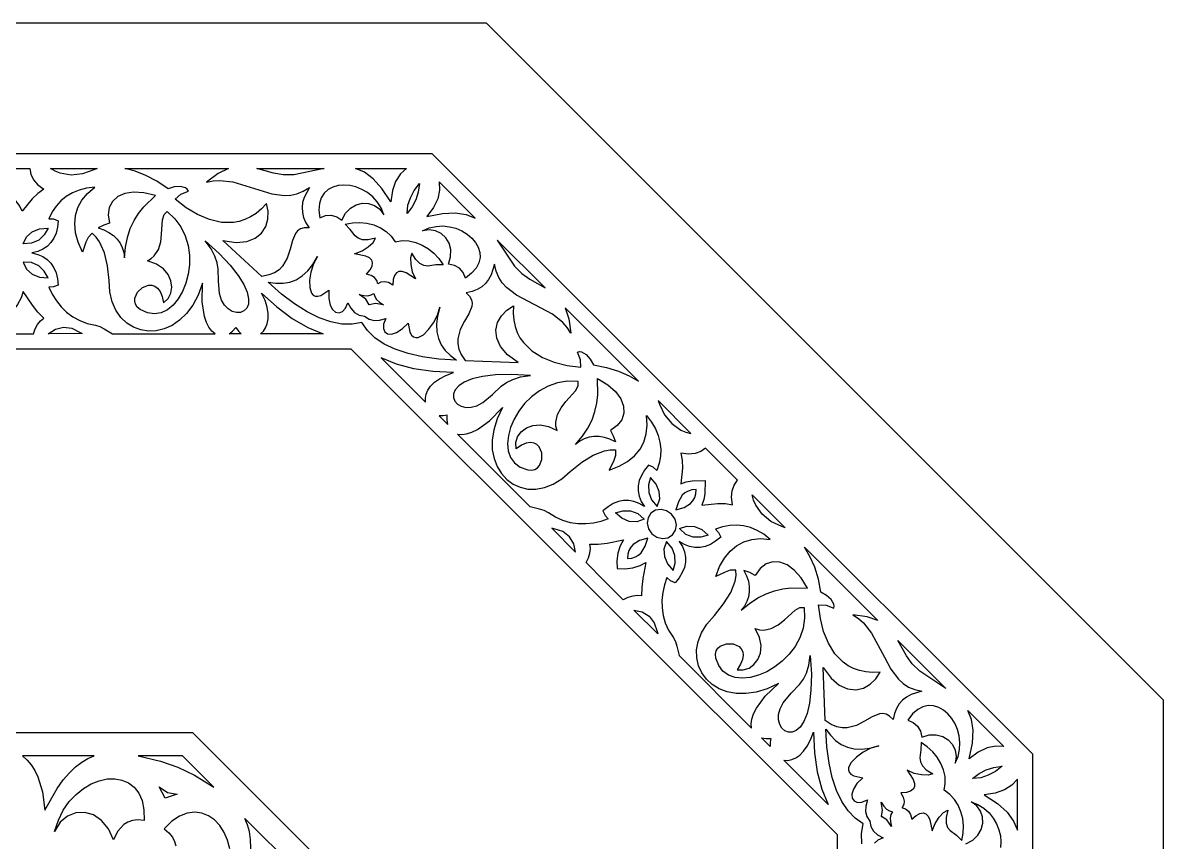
# Model space of a CAD drawing. Extents: x -530 to 530, y -528 to 532.
# Drawn here: x 8 to 530, y 156 to 532 of the extents above; entities that cross this region are included whole.
import ezdxf

# ---------------------------------------------------------------- set-up
doc = ezdxf.new("R2010")
doc.units = 0
doc.layers.add('PLAN_1', color=18, linetype='CONTINUOUS')

msp = doc.modelspace()

# ---------------------------------------------------------------- linework, layer by layer
at = {"layer": 'PLAN_1'}
for points in [[(-219.1, 531.5), (0.43, 531.5), (219.97, 531.5), (375.2, 376.27), (530.43, 221.03), (530.43, 1.5), (530.43, -218.03), (375.2, -373.26), (219.97, -528.5), (0.43, -528.5), (-219.1, -528.5), (-374.33, -373.26), (-529.57, -218.03), (-529.57, 1.5), (-529.57, 221.03), (-374.33, 376.27)], [(-469.51, -193.19), (-469.52, 1.5), (-469.52, 196.2), (-331.88, 333.88), (-194.23, 471.55), (0.44, 471.55), (195.1, 471.55), (332.78, 333.91), (470.47, 196.28), (470.47, 1.59), (470.48, -193.11), (332.83, -330.78), (195.18, -468.45), (0.52, -468.45), (-194.14, -468.45), (-331.83, -330.82)], [(0.44, 454.14), (-3.72, 449.74), (-5.3, 447.48), (-6.41, 445.12), (-10.99, 450.73), (-13.63, 453.26), (-16.3, 455.14), (-13.54, 457.22), (-11.62, 459.56), (-10.45, 462.08), (-9.95, 464.69), (0.44, 464.69), (10.81, 464.69), (11.32, 462.08), (12.49, 459.56), (14.41, 457.22), (17.17, 455.14), (14.5, 453.26), (11.86, 450.73), (7.29, 445.12), (6.17, 447.48), (4.59, 449.74)], [(41.63, 464.73), (40.1, 464.06), (34.98, 462.19), (29.77, 461.7), (24.77, 462.54), (22.44, 463.45), (20.29, 464.69)], [(101.83, 464.69), (97.18, 462.37), (91.86, 458.35), (94.87, 459.04), (97.88, 459.25), (103.88, 458.54), (115.8, 454.85), (121.69, 453.13), (127.52, 452.32), (130.41, 452.46), (133.28, 453.07), (136.14, 454.22), (138.97, 456), (136.54, 451.45), (135.88, 449.15), (135.61, 446.85), (135.75, 444.52), (136.32, 442.19), (137.34, 439.84), (138.83, 437.47), (136.63, 437.45), (134.9, 436.97), (133.58, 436.09), (132.56, 434.86), (131.19, 431.61), (130.16, 427.71), (128.86, 423.64), (126.67, 419.87), (125.05, 418.26), (122.98, 416.9), (120.37, 415.86), (117.16, 415.2), (99.34, 431.71), (105.35, 430.76), (110.28, 431.16), (114.16, 432.67), (117.05, 435.05), (118.96, 438.07), (119.95, 441.5), (120.03, 445.1), (119.25, 448.63), (116.94, 446.13), (114.53, 444.08), (112.02, 442.45), (109.45, 441.24), (106.81, 440.4), (104.13, 439.94), (98.66, 440), (93.16, 441.27), (87.72, 443.56), (82.45, 446.72), (77.45, 450.56), (80.06, 452.88), (83.51, 454.33), (83.01, 455.15), (82.19, 455.76), (79.87, 456.36), (77.03, 456.22), (74.16, 455.42), (69.09, 458.84), (64.01, 461.49), (59.03, 463.42), (54.28, 464.69)], [(145.8, 464.69), (131.79, 461.84), (126.95, 461.81), (122.59, 462.49), (114.83, 464.69)], [(183.53, 464.69), (180.69, 462.18), (178.5, 458.8), (177.01, 454.55), (176.27, 449.44), (172.23, 455.52), (168.26, 459.95), (164.25, 462.93), (160.15, 464.69)], [(11.75, 425.95), (14.45, 425.3), (16.8, 424.28), (18.82, 422.91), (20.5, 421.21), (21.83, 419.17), (22.83, 416.81), (23.48, 414.13), (23.79, 411.15), (21.6, 410.35), (19.47, 410.22), (21.05, 407.05), (22.95, 404.06), (25.16, 401.31), (27.68, 398.84), (30.51, 396.71), (33.65, 394.97), (37.09, 393.67), (40.83, 392.85), (42.9, 392.24), (44.88, 391.18), (48.74, 388.88), (95.73, 388.88), (94.25, 390.13), (92.92, 391.88), (91.78, 394.12), (90.85, 396.83), (89.76, 403.6), (89.9, 412.06), (87.96, 406.66), (85.51, 402.03), (82.65, 398.18), (79.46, 395.09), (76.03, 392.75), (72.44, 391.15), (68.79, 390.27), (65.15, 390.11), (61.62, 390.66), (58.28, 391.9), (55.22, 393.83), (52.52, 396.43), (50.28, 399.68), (48.58, 403.59), (47.51, 408.14), (47.15, 413.32), (46.4, 420.05), (45, 426.06), (42.74, 431.13), (41.23, 433.24), (39.44, 435.03), (37.61, 433.11), (36.55, 430.92), (34.9, 426.39), (32.98, 430.89), (31.81, 435.19), (31.39, 439.27), (31.72, 443.12), (32.81, 446.74), (34.64, 450.11), (37.23, 453.23), (40.57, 456.08), (36.82, 455.62), (33.39, 454.76), (30.3, 453.51), (27.52, 451.87), (25.06, 449.86), (22.9, 447.49), (21.04, 444.76), (19.47, 441.68), (21.6, 441.55), (23.79, 440.75), (23.48, 437.77), (22.83, 435.1), (21.83, 432.73), (20.5, 430.69), (18.82, 428.99), (16.8, 427.62), (14.45, 426.6)], [(173.09, 443.45), (171.83, 446.59), (170.1, 449.33), (168, 451.67), (165.61, 453.61), (163.01, 455.13), (160.28, 456.22), (157.5, 456.88), (154.75, 457.11), (152.12, 456.88), (149.69, 456.19), (147.53, 455.04), (145.74, 453.42), (144.39, 451.31), (143.57, 448.71), (143.35, 445.62), (143.82, 442.01), (146.35, 443.08), (148.97, 443.25), (151.53, 442.56), (153.88, 441.03), (155.55, 444.2), (157.8, 446.55), (160.43, 448.08), (163.27, 448.78), (166.14, 448.67), (168.85, 447.74), (171.23, 446)], [(183.73, 444.09), (184.17, 447.87), (185.27, 451.31), (187.02, 454.56), (189.39, 457.74), (188.81, 453.82), (187.75, 450.28), (186.1, 447.07)], [(198.43, 458.52), (198.67, 454.74), (197.83, 450.8), (195.87, 446.74), (192.79, 442.6), (199.94, 444.05), (205.88, 444.36), (210.82, 443.64), (214.97, 441.98)], [(54.19, 423.73), (54.63, 428.65), (55.54, 433.11), (56.87, 437.15), (58.6, 440.8), (60.66, 444.11), (63.02, 447.11), (68.48, 452.3), (63.11, 453.6), (58.37, 453.89), (54.33, 453.26), (51.07, 451.81), (48.67, 449.63), (47.2, 446.8), (46.75, 443.42), (47.38, 439.58), (44.74, 438.76), (42.1, 437.5), (44.75, 436.59), (47.08, 435.41), (49.09, 433.99), (50.78, 432.34), (52.14, 430.47), (53.17, 428.41), (53.85, 426.15)], [(73.7, 445), (77.28, 441.67), (80.04, 437.9), (82.04, 433.79), (83.32, 429.45), (83.94, 425), (83.95, 420.54), (83.39, 416.19), (82.32, 412.06), (80.79, 408.25), (78.86, 404.88), (76.56, 402.06), (73.95, 399.9), (71.09, 398.5), (68.01, 397.98), (64.78, 398.46), (61.45, 400.03), (60.07, 401.15), (59.23, 402.44), (58.89, 403.83), (58.98, 405.26), (60.2, 407.99), (62.45, 410.14), (65.23, 411.22), (66.67, 411.21), (68.08, 410.74), (69.39, 409.76), (70.53, 408.21), (71.46, 406.02), (72.11, 403.13), (74.16, 405.02), (75.43, 407.46), (75.89, 410.25), (75.5, 413.18), (74.22, 416.06), (72.02, 418.68), (68.85, 420.83), (64.68, 422.32), (66.44, 423.34), (67.85, 424.58), (69.78, 427.58), (70.8, 431.02), (71.23, 434.62), (71.66, 441.19), (72.32, 443.58)], [(170.38, 411.86), (169.89, 413.35), (168.86, 414.65), (167.29, 415.65), (165.15, 416.2), (166.81, 418.19), (167.75, 419.92), (167.98, 421.41), (167.55, 422.67), (166.48, 423.71), (164.8, 424.54), (159.73, 425.6), (163.1, 426.88), (165.99, 428.73), (168.15, 430.8), (169.29, 432.71), (165.89, 431.94), (163.3, 431.98), (161.36, 432.67), (159.9, 433.8), (157.71, 436.68), (155.39, 439.13), (158.72, 439.76), (162.07, 439.91), (165.37, 439.57), (168.54, 438.78), (171.5, 437.52), (174.17, 435.82), (176.49, 433.69), (178.36, 431.12), (181.49, 431.61), (184.64, 431.49), (187.74, 430.8), (190.72, 429.59), (193.53, 427.91), (196.1, 425.81), (198.37, 423.34), (200.27, 420.55), (196.9, 420.45), (193.32, 419.96), (191.48, 420.2), (189.62, 421.08), (187.76, 422.88), (185.9, 425.83), (185.36, 423.67), (185.42, 420.69), (186.16, 417.33), (187.64, 414.05), (183.31, 416.88), (181.53, 417.48), (180.04, 417.5), (178.85, 416.91), (177.96, 415.69), (177.39, 413.81), (177.16, 411.23), (175.26, 412.35), (173.44, 412.76), (171.78, 412.56)], [(7.67, 430.16), (9.24, 433.4), (11.82, 435.7), (15.19, 437.03), (19.13, 437.36), (17.4, 434.29), (14.88, 431.87), (11.61, 430.39)], [(190.81, 436.12), (193.92, 437.44), (197.07, 438.16), (200.21, 438.33), (203.27, 438.01), (206.19, 437.25), (208.9, 436.09), (211.33, 434.59), (213.43, 432.81), (215.13, 430.78), (216.37, 428.58), (217.08, 426.24), (217.2, 423.83), (216.66, 421.38), (215.41, 418.96), (213.37, 416.62), (210.49, 414.4), (209.46, 416.94), (207.73, 418.92), (205.43, 420.24), (202.69, 420.82), (203.74, 424.25), (203.82, 427.49), (203.03, 430.43), (201.52, 432.94), (199.41, 434.89), (196.84, 436.15), (193.93, 436.6)], [(91.17, 431.49), (97.64, 425.67), (102.67, 420.4), (106.39, 415.69), (108.96, 411.54), (110.49, 407.96), (111.12, 404.95), (110.99, 402.52), (110.24, 400.66), (108.99, 399.4), (107.38, 398.72), (105.55, 398.64), (103.63, 399.16), (101.76, 400.29), (100.06, 402.02), (98.68, 404.37), (97.76, 407.34), (97.3, 413.02), (97.15, 418.56), (96.68, 421.45), (95.66, 424.53), (93.89, 427.85)], [(225.12, 431.84), (233.01, 419.92), (236.42, 416.48), (239.98, 413.88), (247.02, 409.94)], [(164.25, 396.99), (166.35, 395.56), (168.66, 394.97), (171.19, 395.1), (173.96, 395.87), (172.98, 393.37), (172.88, 391.3), (173.54, 389.78), (174.85, 388.89), (176.69, 388.74), (178.94, 389.44), (181.48, 391.09), (184.19, 393.78), (185.09, 389.58), (185.82, 388.3), (186.71, 387.52), (187.73, 387.19), (188.84, 387.26), (191.23, 388.47), (193.66, 390.81), (195.89, 393.93), (197.7, 397.48), (198.85, 401.14), (197.73, 397.04), (197.27, 393.27), (197.42, 389.83), (198.16, 386.69), (199.46, 383.84), (201.3, 381.25), (203.63, 378.91), (206.43, 376.79), (198.29, 377.27), (190.89, 378.27), (184.24, 379.78), (178.36, 381.76), (173.28, 384.2), (169.01, 387.07), (165.57, 390.35), (162.99, 394.02), (158.58, 393.25), (153.83, 393.36), (148.78, 394.34), (143.47, 396.21), (137.91, 398.96), (132.15, 402.6), (126.2, 407.12), (120.11, 412.54), (123.59, 412.05), (126.9, 412.06), (130.02, 412.6), (132.96, 413.7), (135.7, 415.39), (138.24, 417.72), (140.57, 420.71), (142.69, 424.4), (140.91, 421), (139.68, 417.21), (139.05, 413.42), (139.12, 410.05), (139.95, 407.51), (140.68, 406.67), (141.64, 406.18), (142.82, 406.11), (144.24, 406.49), (147.85, 408.83), (147.86, 405.01), (148.5, 402.05), (149.59, 399.97), (151, 398.77), (152.55, 398.47), (154.1, 399.08), (155.49, 400.61), (156.56, 403.07), (157.98, 400.57), (159.68, 398.69), (161.74, 397.47)], [(7.67, 421.74), (9.24, 418.5), (11.82, 416.2), (15.19, 414.87), (19.13, 414.54), (17.4, 417.61), (14.88, 420.03), (11.61, 421.51)], [(256.22, 400.75), (257.87, 395.82), (258.8, 389.22), (257.15, 391.83), (255.17, 394.11), (250.42, 397.85), (239.39, 403.67), (234, 406.61), (229.31, 410.17), (227.36, 412.31), (225.76, 414.77), (224.56, 417.61), (223.81, 420.86), (222.31, 415.93), (221.16, 413.84), (219.72, 412.01), (217.98, 410.47), (215.92, 409.22), (213.54, 408.28), (210.81, 407.66), (212.36, 406.09), (213.24, 404.53), (213.55, 402.97), (213.4, 401.38), (212.07, 398.11), (210.04, 394.63), (208.08, 390.83), (206.97, 386.62), (206.98, 384.33), (207.49, 381.91), (208.6, 379.33), (210.4, 376.59), (234.67, 375.67), (229.75, 379.24), (226.55, 383.01), (224.86, 386.82), (224.51, 390.55), (225.29, 394.04), (227.02, 397.16), (229.5, 399.76), (232.54, 401.71), (232.41, 398.31), (232.67, 395.15), (233.29, 392.23), (234.26, 389.55), (235.53, 387.1), (237.1, 384.87), (241.01, 381.05), (245.8, 378.05), (251.27, 375.83), (257.23, 374.33), (263.48, 373.52), (263.27, 377.01), (261.85, 380.48), (262.79, 380.7), (263.8, 380.55), (265.86, 379.33), (267.77, 377.23), (269.24, 374.63), (275.24, 373.47), (280.71, 371.75), (285.59, 369.59), (289.85, 367.13)], [(0.44, 397.09), (-2.15, 399.39), (-4.34, 402.28), (-5.97, 405.39), (-6.9, 408.34), (-11.1, 402.09), (-13.65, 398.83), (-16.3, 396.08), (-14.81, 394.85), (-13.48, 393.16), (-12.39, 391.12), (-11.59, 388.88), (0.44, 388.88), (12.46, 388.88), (13.26, 391.12), (14.35, 393.16), (15.68, 394.85), (17.17, 396.08), (14.52, 398.83), (11.97, 402.09), (7.77, 408.34), (6.84, 405.39), (5.21, 402.28), (3.02, 399.39)], [(145.34, 388.83), (145.32, 388.83), (116.6, 388.88), (117.88, 390.08), (118.92, 391.62), (119.67, 393.5), (120.07, 395.7), (120.07, 398.22), (119.61, 401.04), (118.63, 404.16), (117.07, 407.58), (124.04, 401.21), (131.15, 395.95), (138.28, 391.81)], [(168.53, 407.39), (168.94, 406.03), (169.79, 404.67), (171.13, 403.39), (172.99, 402.24), (169.29, 402.84), (166.42, 402.24), (164.8, 404.7), (161.75, 406.9), (163.88, 406.4), (165.72, 406.36), (167.28, 406.71)], [(19.28, 388.91), (22.57, 391.04), (26.24, 391.89), (30.06, 391.4), (33.81, 389.53), (34.76, 388.95)], [(107.72, 388.88), (102.13, 388.9), (103.71, 390.06), (105.27, 391.71), (106.4, 390.11)], [(-380, -156.09), (-380, 1.51), (-380.01, 159.12), (-157.15, 382.02), (158.02, 382.02), (380.95, 159.2), (380.96, -156.03), (269.53, -267.47), (158.1, -378.92), (0.52, -378.92), (-157.08, -378.92), (-268.55, -267.49)], [(171.83, 377.87), (171.84, 377.85), (192.19, 357.57), (192.14, 359.33), (192.49, 361.16), (193.29, 363.01), (194.56, 364.86), (196.34, 366.63), (198.66, 368.3), (201.56, 369.82), (205.07, 371.13), (195.64, 371.56), (186.9, 372.86), (178.93, 374.98)], [(240.29, 369.74), (231.61, 370.19), (224.33, 370.02), (218.36, 369.32), (213.62, 368.2), (210, 366.75), (207.43, 365.07), (205.8, 363.26), (205.02, 361.41), (205.01, 359.63), (205.67, 358.02), (206.91, 356.67), (208.63, 355.68), (210.75, 355.15), (213.18, 355.18), (215.81, 355.86), (218.57, 357.31), (222.9, 361), (226.92, 364.82), (229.3, 366.53), (232.2, 367.98), (235.79, 369.08)], [(262.2, 366.94), (257.32, 367.12), (252.7, 366.4), (248.38, 364.9), (244.41, 362.74), (240.82, 360.03), (237.67, 356.88), (234.99, 353.41), (232.82, 349.74), (231.21, 345.96), (230.2, 342.21), (229.83, 338.59), (230.14, 335.21), (231.18, 332.2), (232.99, 329.66), (235.61, 327.71), (239.08, 326.46), (240.85, 326.29), (242.35, 326.61), (243.58, 327.35), (244.52, 328.42), (245.59, 331.22), (245.52, 334.32), (244.32, 337.06), (243.28, 338.07), (241.96, 338.73), (240.34, 338.96), (238.43, 338.67), (236.23, 337.78), (233.73, 336.2), (233.62, 338.98), (234.44, 341.61), (236.09, 343.9), (238.44, 345.7), (241.38, 346.84), (244.79, 347.13), (248.55, 346.42), (252.55, 344.52), (252.03, 346.49), (251.91, 348.36), (252.66, 351.84), (254.37, 354.99), (256.61, 357.85), (260.94, 362.8), (262.17, 364.96)], [(260.97, 338.1), (264.13, 341.89), (266.64, 345.68), (268.55, 349.49), (269.92, 353.29), (270.8, 357.09), (271.24, 360.88), (271.05, 368.41), (275.77, 365.53), (279.32, 362.38), (281.74, 359.09), (283.02, 355.76), (283.17, 352.51), (282.21, 349.48), (280.15, 346.76), (276.98, 344.49), (278.27, 342.05), (279.25, 339.29), (276.73, 340.51), (274.25, 341.33), (271.83, 341.75), (269.46, 341.78), (267.18, 341.42), (264.99, 340.68), (262.92, 339.57)], [(298.83, 358.22), (299.43, 356.66), (301.74, 351.72), (305.08, 347.69), (309.21, 344.75), (311.5, 343.75), (313.89, 343.1)], [(198.48, 351.3), (202.44, 347.35), (202.15, 349.3), (202.2, 351.57), (200.27, 351.23)], [(292.55, 309.66), (290.18, 311.11), (287.8, 312.05), (285.41, 312.51), (283.02, 312.49), (280.63, 311.99), (278.25, 311.03), (275.9, 309.59), (273.57, 307.71), (274.56, 305.59), (275.98, 303.99), (272.61, 302.87), (269.16, 302.1), (265.65, 301.71), (262.12, 301.75), (258.62, 302.24), (255.17, 303.23), (251.81, 304.74), (248.59, 306.81), (246.69, 307.84), (244.54, 308.49), (240.18, 309.59), (206.95, 342.81), (208.88, 342.65), (211.06, 342.96), (213.45, 343.73), (216.02, 344.99), (221.58, 349), (227.46, 355.09), (225.01, 349.9), (223.47, 344.9), (222.78, 340.15), (222.85, 335.71), (223.62, 331.63), (225.02, 327.96), (226.99, 324.75), (229.45, 322.07), (232.34, 319.96), (235.58, 318.48), (239.1, 317.67), (242.85, 317.61), (246.73, 318.33), (250.7, 319.89), (254.67, 322.35), (258.59, 325.76), (263.88, 329.99), (269.12, 333.25), (274.29, 335.24), (276.85, 335.67), (279.39, 335.66), (279.32, 333.01), (278.53, 330.71), (276.49, 326.34), (281.03, 328.17), (284.89, 330.38), (288.07, 332.97), (290.56, 335.93), (292.35, 339.26), (293.44, 342.94), (293.81, 346.97), (293.47, 351.35), (295.8, 348.37), (297.61, 345.34), (298.91, 342.27), (299.72, 339.15), (300.04, 335.99), (299.89, 332.78), (299.28, 329.53), (298.21, 326.25), (296.61, 327.66), (294.5, 328.65), (292.61, 326.32), (291.18, 323.96), (290.22, 321.59), (289.72, 319.2), (289.7, 316.81), (290.16, 314.42), (291.11, 312.03)], [(320.48, 321.6), (320.31, 315.55), (319.83, 312.83), (318.95, 310.37), (326.15, 311.1), (329.8, 311.04), (333.02, 310.48), (332.54, 313.9), (332.84, 316.91), (333.79, 319.52), (335.28, 321.72), (327.94, 329.06), (320.59, 336.4), (318.39, 334.91), (315.79, 333.96), (312.77, 333.66), (309.35, 334.14), (309.91, 330.92), (309.98, 327.27), (309.26, 320.06), (311.72, 320.94), (314.43, 321.43)], [(298.41, 309.76), (299.59, 313.16), (299.4, 316.61), (297.95, 319.94), (295.4, 322.95), (294.45, 319.56), (294.53, 316.06), (295.79, 312.71)], [(307, 308.11), (310.74, 309.27), (313.7, 311.08), (314.82, 312.29), (315.65, 313.75), (316.18, 315.46), (316.36, 317.47), (314.35, 317.29), (312.63, 316.77), (311.18, 315.93), (309.96, 314.82), (308.15, 311.85)], [(357.11, 299.96), (355.55, 300.57), (350.61, 302.87), (346.57, 306.21), (343.63, 310.34), (342.63, 312.63), (341.98, 315.02)], [(292.46, 303.8), (289.06, 302.62), (285.61, 302.82), (282.29, 304.26), (279.27, 306.81), (282.66, 307.76), (286.16, 307.69), (289.51, 306.42)], [(296.05, 297.15), (298.34, 295.58), (300.88, 294.97), (303.37, 295.33), (305.51, 296.69), (306.87, 298.83), (307.23, 301.32), (306.62, 303.86), (305.05, 306.16), (302.76, 307.73), (300.21, 308.34), (297.72, 307.97), (295.59, 306.61), (294.23, 304.47), (293.86, 301.98), (294.47, 299.44)], [(261.04, 288.79), (260.23, 292.62), (258.23, 295.81), (255.18, 298.17), (251.21, 299.5), (250.13, 299.76)], [(308.56, 293.66), (310.01, 291.29), (310.95, 288.91), (311.42, 286.52), (311.39, 284.12), (310.9, 281.74), (309.93, 279.36), (308.5, 277.01), (306.62, 274.68), (304.5, 275.66), (302.9, 277.08), (301.78, 273.71), (301.01, 270.26), (300.63, 266.75), (300.67, 263.22), (301.16, 259.72), (302.15, 256.27), (303.66, 252.91), (305.73, 249.69), (306.76, 247.79), (307.41, 245.64), (308.52, 241.28), (341.75, 208.06), (341.59, 210), (341.89, 212.17), (342.66, 214.57), (343.92, 217.14), (347.93, 222.7), (354.02, 228.59), (348.82, 226.13), (343.83, 224.59), (339.08, 223.89), (334.64, 223.96), (330.56, 224.73), (326.89, 226.13), (323.68, 228.1), (321, 230.56), (318.89, 233.44), (317.4, 236.68), (316.6, 240.21), (316.53, 243.95), (317.25, 247.84), (318.81, 251.81), (321.27, 255.78), (324.67, 259.7), (328.9, 264.99), (332.15, 270.23), (334.14, 275.41), (334.57, 277.97), (334.56, 280.51), (331.91, 280.44), (329.61, 279.64), (325.25, 277.61), (327.07, 282.15), (329.27, 286.01), (331.86, 289.19), (334.82, 291.69), (338.15, 293.48), (341.83, 294.57), (345.86, 294.94), (350.24, 294.6), (347.26, 296.93), (344.23, 298.74), (341.16, 300.04), (338.04, 300.84), (334.88, 301.16), (331.67, 301.01), (328.42, 300.4), (325.14, 299.33), (326.55, 297.73), (327.54, 295.62), (325.21, 293.73), (322.86, 292.3), (320.48, 291.33), (318.1, 290.83), (315.7, 290.81), (313.31, 291.27), (310.93, 292.22)], [(308.65, 299.52), (312.05, 300.71), (315.5, 300.51), (318.83, 299.07), (321.84, 296.51), (318.45, 295.57), (314.95, 295.64), (311.6, 296.9)], [(280.16, 281.25), (283.62, 281.05), (287.21, 281.55), (290.56, 282.59), (293.29, 284.02), (291.85, 276.63), (291.35, 272.52), (291.28, 268.7), (289.36, 268.89), (287.22, 268.63), (285.01, 267.96), (282.86, 266.93), (274.35, 275.44), (265.84, 283.94), (266.87, 286.1), (267.54, 288.31), (267.8, 290.44), (267.61, 292.36), (271.42, 292.44), (275.53, 292.94), (282.92, 294.39), (281.49, 291.65), (280.45, 288.3), (279.96, 284.71)], [(284.76, 285.85), (286.76, 286.03), (288.48, 286.55), (289.93, 287.39), (291.15, 288.51), (292.96, 291.47), (294.11, 295.21), (290.37, 294.06), (287.41, 292.25), (286.29, 291.03), (285.46, 289.58), (284.94, 287.86)], [(302.7, 293.57), (301.52, 290.17), (301.72, 286.71), (303.16, 283.39), (305.72, 280.37), (306.66, 283.77), (306.59, 287.26), (305.32, 290.62)], [(399.65, 257.37), (394.72, 259.02), (388.12, 259.94), (390.74, 258.3), (393.01, 256.32), (396.76, 251.57), (402.58, 240.54), (405.52, 235.15), (409.08, 230.46), (411.22, 228.52), (413.69, 226.91), (416.52, 225.71), (419.78, 224.96), (414.85, 223.46), (412.76, 222.31), (410.93, 220.87), (409.39, 219.13), (408.14, 217.07), (407.2, 214.69), (406.58, 211.96), (405.02, 213.5), (403.46, 214.38), (401.89, 214.7), (400.31, 214.54), (397.04, 213.22), (393.56, 211.18), (389.76, 209.22), (385.55, 208.11), (383.26, 208.11), (380.84, 208.62), (378.26, 209.73), (375.52, 211.53), (374.59, 235.8), (378.16, 230.89), (381.93, 227.68), (385.74, 226), (389.47, 225.65), (392.96, 226.43), (396.08, 228.16), (398.68, 230.64), (400.62, 233.69), (397.22, 233.56), (394.06, 233.82), (391.15, 234.44), (388.47, 235.4), (386.01, 236.67), (383.78, 238.24), (379.96, 242.15), (376.96, 246.94), (374.74, 252.41), (373.24, 258.36), (372.42, 264.62), (375.91, 264.41), (379.38, 262.99), (379.6, 263.93), (379.45, 264.94), (378.23, 267.01), (376.13, 268.91), (373.53, 270.38), (372.36, 276.38), (370.64, 281.85), (368.48, 286.73), (366.02, 290.99)], [(337.01, 262.09), (340.79, 265.25), (344.59, 267.76), (348.39, 269.68), (352.19, 271.05), (355.99, 271.93), (359.78, 272.38), (367.31, 272.19), (364.43, 276.9), (361.28, 280.46), (357.98, 282.87), (354.65, 284.15), (351.41, 284.3), (348.37, 283.34), (345.66, 281.27), (343.39, 278.11), (340.95, 279.4), (338.19, 280.37), (339.42, 277.86), (340.24, 275.38), (340.66, 272.95), (340.68, 270.58), (340.33, 268.3), (339.59, 266.11), (338.48, 264.04)], [(287.71, 262.13), (291.54, 261.32), (294.73, 259.33), (297.09, 256.28), (298.42, 252.31), (298.68, 251.22)], [(365.84, 263.34), (366.02, 258.45), (365.31, 253.83), (363.81, 249.51), (361.65, 245.53), (358.95, 241.95), (355.8, 238.79), (352.33, 236.11), (348.66, 233.94), (344.89, 232.33), (341.13, 231.31), (337.51, 230.94), (334.14, 231.26), (331.13, 232.29), (328.59, 234.1), (326.64, 236.72), (325.39, 240.19), (325.21, 241.96), (325.53, 243.46), (326.27, 244.69), (327.34, 245.63), (330.14, 246.7), (333.24, 246.64), (335.97, 245.43), (336.99, 244.4), (337.65, 243.08), (337.88, 241.46), (337.6, 239.55), (336.7, 237.34), (335.13, 234.84), (337.91, 234.73), (340.53, 235.56), (342.82, 237.21), (344.62, 239.56), (345.75, 242.5), (346.05, 245.91), (345.33, 249.67), (343.43, 253.67), (345.4, 253.15), (347.27, 253.03), (350.75, 253.78), (353.9, 255.49), (356.76, 257.74), (361.7, 262.08), (363.86, 263.31)], [(430.75, 226.28), (418.83, 234.17), (415.39, 237.58), (412.79, 241.14), (408.84, 248.18)], [(368.65, 241.42), (369.11, 232.74), (368.94, 225.46), (368.25, 219.49), (367.13, 214.74), (365.68, 211.13), (364, 208.55), (362.19, 206.92), (360.35, 206.14), (358.57, 206.13), (356.95, 206.79), (355.6, 208.03), (354.61, 209.75), (354.08, 211.87), (354.11, 214.3), (354.79, 216.93), (356.23, 219.69), (359.93, 224.03), (363.74, 228.05), (365.45, 230.43), (366.9, 233.33), (368, 236.92)], [(435.05, 191.97), (436.37, 195.08), (437.09, 198.23), (437.26, 201.38), (436.93, 204.44), (436.17, 207.35), (435.01, 210.06), (433.51, 212.49), (431.72, 214.59), (429.7, 216.29), (427.5, 217.53), (425.16, 218.24), (422.74, 218.35), (420.3, 217.82), (417.88, 216.56), (415.54, 214.53), (413.33, 211.64), (415.87, 210.61), (417.85, 208.88), (419.17, 206.58), (419.74, 203.84), (423.17, 204.9), (426.42, 204.97), (429.36, 204.19), (431.87, 202.68), (433.82, 200.57), (435.08, 198), (435.53, 195.08)], [(457.44, 199.6), (453.66, 199.84), (449.72, 198.99), (445.66, 197.04), (441.52, 193.95), (442.97, 201.11), (443.28, 207.05), (442.56, 211.99), (440.9, 216.14)], [(-85.37, 206.11), (85.37, 206.11), (206.11, 85.37), (206.11, -85.37), (85.37, -206.11), (-85.37, -206.11), (-206.11, -85.37), (-206.11, 85.37)], [(376.82, 172.95), (376.8, 172.97), (356.52, 193.3), (358.27, 193.25), (360.1, 193.61), (361.96, 194.41), (363.8, 195.68), (365.57, 197.46), (367.24, 199.78), (368.76, 202.69), (370.07, 206.2), (370.5, 196.77), (371.8, 188.02), (373.92, 180.05)], [(350.24, 199.59), (346.29, 203.55), (348.24, 203.26), (350.5, 203.32), (350.17, 201.39)], [(431.63, 170.47), (430.86, 167.07), (430.91, 164.49), (431.59, 162.54), (432.73, 161.08), (435.61, 158.89), (438.06, 156.57), (438.69, 159.89), (438.83, 163.24), (438.5, 166.54), (437.7, 169.71), (436.45, 172.67), (434.75, 175.35), (432.62, 177.66), (430.06, 179.53), (430.54, 182.67), (430.42, 185.81), (429.72, 188.9), (428.51, 191.88), (426.84, 194.69), (424.74, 197.25), (422.27, 199.52), (419.47, 201.42), (419.38, 198.05), (418.89, 194.47), (419.13, 192.63), (420.02, 190.77), (421.81, 188.91), (424.77, 187.05), (422.6, 186.51), (419.62, 186.57), (416.27, 187.31), (412.98, 188.79), (415.81, 184.45), (416.42, 182.68), (416.44, 181.19), (415.86, 179.99), (414.63, 179.1), (412.75, 178.54), (410.17, 178.31), (411.28, 176.42), (411.7, 174.61), (411.51, 172.97), (410.83, 171.58), (410.79, 171.56), (410.81, 171.56), (410.8, 171.54), (410.84, 171.55), (412.31, 171.05), (413.6, 170.02), (414.58, 168.45), (415.13, 166.33), (417.12, 167.99), (418.85, 168.93), (420.34, 169.16), (421.6, 168.73), (422.64, 167.66), (423.47, 165.98), (424.53, 160.91), (425.81, 164.28), (427.66, 167.18), (429.72, 169.33)], [(7.45, 195.27), (9.56, 193.41), (11.44, 191.2), (13.1, 188.62), (14.52, 185.69), (16.62, 178.77), (17.67, 170.45), (23.34, 180.35), (26.14, 184.27), (28.94, 187.55), (31.74, 190.25), (34.57, 192.41), (37.43, 194.07), (40.35, 195.27)], [(80.81, 195.27), (60.54, 195.27), (70.7, 192.88), (78.7, 190.18), (86.28, 186.44), (95.16, 180.95)], [(443.02, 184.9), (446, 187.26), (449.21, 188.92), (452.74, 189.98), (456.67, 190.56), (453.49, 188.19), (450.24, 186.44), (446.8, 185.33)], [(22.13, 160.71), (23.87, 165.84), (26.15, 170.38), (28.9, 174.34), (32.01, 177.68), (35.4, 180.41), (38.95, 182.5), (42.59, 183.94), (46.21, 184.73), (49.72, 184.84), (53.02, 184.26), (56.03, 182.98), (58.63, 180.99), (60.74, 178.28), (62.27, 174.82), (63.11, 170.61), (63.17, 165.63), (60.3, 165.93), (57.8, 165.69), (55.66, 164.98), (53.84, 163.87), (51.05, 160.72), (49.17, 156.76), (46.82, 161.93), (43.66, 165.75), (39.95, 168.24), (35.95, 169.38), (31.92, 169.2), (28.1, 167.69), (24.75, 164.86)], [(463.61, 184.72), (461.1, 181.88), (457.72, 179.69), (453.47, 178.2), (448.36, 177.45), (454.44, 173.42), (458.86, 169.44), (461.85, 165.44), (463.61, 161.33)], [(78.36, 177.73), (72.78, 175.88), (70.15, 181.13), (73.88, 178.53)], [(401.19, 167.55), (401.2, 167.57), (401.18, 167.58), (401.21, 167.59), (401.79, 170.45), (401.18, 174.13), (402.32, 172.29), (403.59, 170.96), (404.93, 170.11), (406.28, 169.69), (406.32, 169.71), (406.31, 169.69), (406.33, 169.69), (406.29, 169.67), (405.63, 168.42), (405.29, 166.87), (405.33, 165.04), (405.82, 162.93), (403.65, 165.96), (401.22, 167.57)], [(132.72, 143.43), (129.91, 143.6), (127.01, 143.37), (124.02, 142.72), (120.94, 141.65), (114.56, 138.23), (107.95, 133.09), (110.93, 144.1), (111.71, 148.86), (112.06, 153.16), (111.98, 157.05), (111.5, 160.57), (110.65, 163.77), (109.44, 166.68)]]:
    msp.add_lwpolyline(points, close=True, dxfattribs=at)
for points in [[(392.29, 154.99), (392.18, 159.74), (392.95, 164.15), (389.28, 166.73), (386.01, 170.16), (383.14, 174.43), (380.7, 179.51), (378.71, 185.38), (377.21, 192.03), (376.2, 199.43), (375.72, 207.56), (377.84, 204.76), (380.19, 202.43), (382.78, 200.6), (385.63, 199.3), (388.77, 198.56), (392.21, 198.41), (395.97, 198.87), (400.07, 199.99), (396.42, 198.84), (392.86, 197.03), (389.75, 194.79), (387.41, 192.36), (386.2, 189.97), (386.12, 188.86), (386.46, 187.85), (387.24, 186.96), (388.52, 186.22), (392.73, 185.33), (390.03, 182.61), (388.39, 180.07), (387.69, 177.82), (387.84, 175.98), (388.72, 174.67), (390.25, 174.01), (392.31, 174.11), (394.81, 175.1), (394.05, 172.33), (393.91, 169.81), (394.5, 167.5), (395.92, 165.4), (395.93, 165.41), (395.93, 165.39), (395.94, 165.38), (395.93, 165.38), (396.42, 162.88), (397.63, 160.84), (399.51, 159.15), (402, 157.74), (399.54, 156.67), (398.01, 155.28)], [(439.95, 155.06), (443.13, 156.73), (445.48, 158.98), (447, 161.61), (447.7, 164.45), (447.59, 167.32), (446.67, 170.03), (444.93, 172.41), (442.38, 174.28), (445.51, 173.01), (448.25, 171.29), (450.59, 169.19), (452.53, 166.8), (454.05, 164.19), (455.14, 161.46), (455.81, 158.68), (456.03, 155.93), (455.8, 153.3)], [(102.44, 152.66), (101.4, 156.66), (99.85, 160.25), (97.84, 163.36), (95.43, 165.92), (92.69, 167.85), (89.66, 169.06), (86.41, 169.5), (83, 169.07), (79.48, 167.7), (75.91, 165.31), (72.34, 161.84), (74.59, 160.02), (76.18, 158.08), (77.2, 156.07), (77.7, 154)]]:
    msp.add_lwpolyline(points, dxfattribs=at)

doc.saveas('drawing.dxf')
